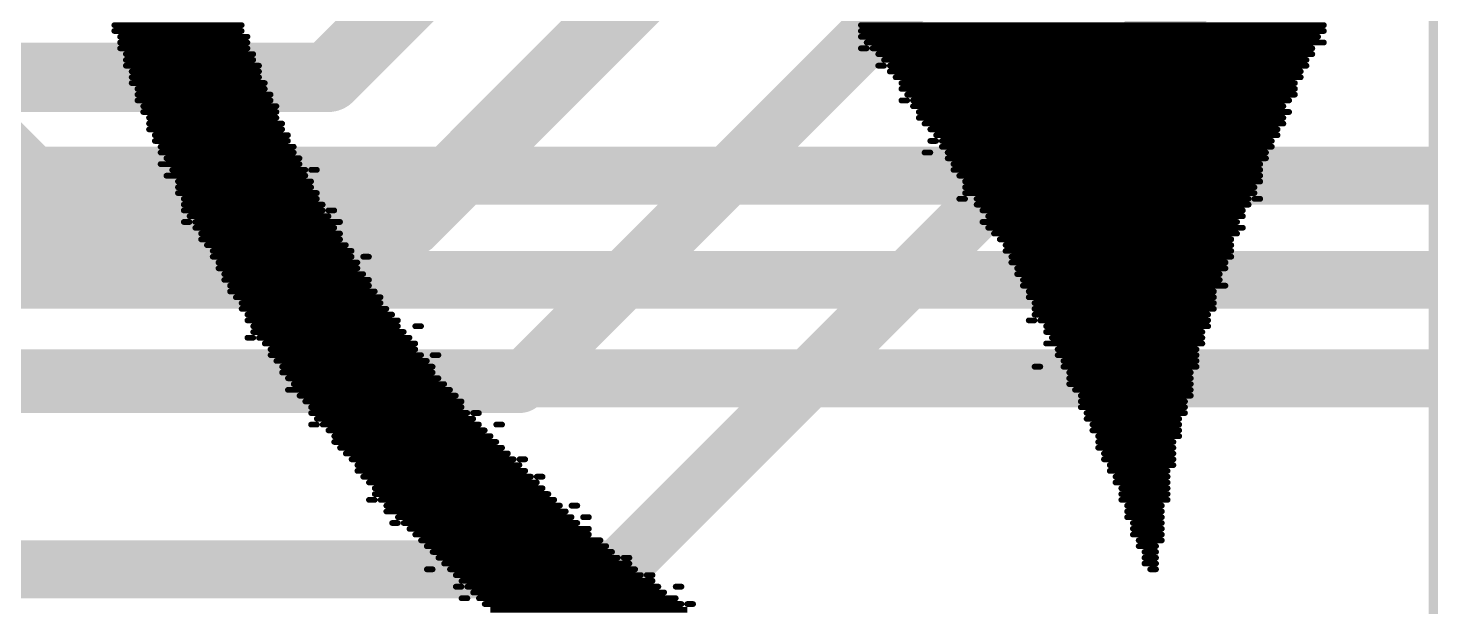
# Model space of a CAD drawing. Header units: millimetres. Extents: x 0.85 to 4.91, y 0.77 to 5.15.
# Drawn here: x 1.7031 to 1.9455, y 2.0065 to 2.1065 of the extents above; entities that cross this region are included whole.
import ezdxf

# ---------------------------------------------------------------- set-up
doc = ezdxf.new("R2010")
doc.units = ezdxf.units.MM
doc.header["$MEASUREMENT"] = 0
for name, color, linetype in [('BottomLayer', 5, 'Continuous'), ('TopLayer', 1, 'Continuous'), ('TopOverlay', 2, 'Continuous')]:
    doc.layers.add(name, color=color, linetype=linetype)

msp = doc.modelspace()

# ---------------------------------------------------------------- linework, layer by layer
at = {"layer": 'BottomLayer'}
for points, const_width in [([(1.95013, 1.83713), (1.95013, 2.16406)], 0.01), ([(1.769, 2.073), (1.8202, 2.1242)], 0.012), ([(1.755, 2.098), (1.7769, 2.1199)], 0.012), ([(1.788, 2.045), (1.86351, 2.12051)], 0.01), ([(1.805, 2.013), (1.90682, 2.11482)], 0.01), ([(1.125, 2.098), (1.755, 2.098)], 0.012), ([(1.336, 2.073), (1.769, 2.073)], 0.012), ([(1.178, 2.045), (1.788, 2.045)], 0.01), ([(1.288, 2.013), (1.805, 2.013)], 0.01)]:
    msp.add_lwpolyline(points, dxfattribs=dict(at, const_width=const_width))
for points, const_width in [([(1.752, 2.098, 1), (1.758, 2.098, 1)], 0.006), ([(1.752, 2.098, 1), (1.758, 2.098, 1)], 0.006), ([(1.766, 2.073, 1), (1.772, 2.073, 1)], 0.006), ([(1.766, 2.073, 1), (1.772, 2.073, 1)], 0.006), ([(1.7855, 2.045, 1), (1.7905, 2.045, 1)], 0.005), ([(1.7855, 2.045, 1), (1.7905, 2.045, 1)], 0.005), ([(1.8025, 2.013, 1), (1.8075, 2.013, 1)], 0.005), ([(1.8025, 2.013, 1), (1.8075, 2.013, 1)], 0.005)]:
    msp.add_lwpolyline(points, format="xyb", close=True, dxfattribs=dict(at, const_width=const_width))
at = {"layer": 'TopLayer', "const_width": 0.01}
for points in [[(1.641, 2.14404), (1.70404, 2.081)], [(1.70404, 2.081), (3.197, 2.081)], [(1.698, 2.063), (3.503, 2.063)], [(1.69096, 2.046), (3.548, 2.046)]]:
    msp.add_lwpolyline(points, dxfattribs=at)
at = {"layer": 'TopLayer', "const_width": 0.005}
msp.add_lwpolyline([(1.70154, 2.081, 1), (1.70654, 2.081, 1)], format="xyb", close=True, dxfattribs=at)
msp.add_lwpolyline([(1.70154, 2.081, 1), (1.70654, 2.081, 1)], format="xyb", close=True, dxfattribs=at)
at = {"layer": 'TopOverlay', "const_width": 0.001}
for points in [[(1.718, 2.107), (1.74, 2.107)], [(1.847, 2.107), (1.927, 2.107)], [(1.718, 2.106), (1.74, 2.106)], [(1.719, 2.105), (1.741, 2.105)], [(1.719, 2.104), (1.741, 2.104)], [(1.847, 2.106), (1.927, 2.106)], [(1.847, 2.105), (1.926, 2.105)], [(1.848, 2.104), (1.927, 2.104)], [(1.719, 2.103), (1.741, 2.103)], [(1.72, 2.102), (1.742, 2.102)], [(1.847, 2.103), (1.848, 2.103)], [(1.849, 2.103), (1.925, 2.103)], [(1.85, 2.102), (1.925, 2.102)], [(1.72, 2.101), (1.742, 2.101)], [(1.72, 2.1), (1.743, 2.1)], [(1.721, 2.099), (1.743, 2.099)], [(1.85, 2.1), (1.851, 2.1)], [(1.851, 2.101), (1.924, 2.101)], [(1.852, 2.1), (1.924, 2.1)], [(1.852, 2.099), (1.923, 2.099)], [(1.721, 2.098), (1.743, 2.098)], [(1.721, 2.097), (1.744, 2.097)], [(1.853, 2.098), (1.923, 2.098)], [(1.854, 2.097), (1.922, 2.097)], [(1.722, 2.096), (1.744, 2.096)], [(1.722, 2.095), (1.745, 2.095)], [(1.722, 2.094), (1.745, 2.094)], [(1.854, 2.096), (1.922, 2.096)], [(1.854, 2.094), (1.855, 2.094)], [(1.855, 2.095), (1.922, 2.095)], [(1.856, 2.094), (1.921, 2.094)], [(1.723, 2.093), (1.746, 2.093)], [(1.723, 2.092), (1.746, 2.092)], [(1.856, 2.093), (1.92, 2.093)], [(1.857, 2.092), (1.921, 2.092)], [(1.724, 2.091), (1.746, 2.091)], [(1.724, 2.09), (1.747, 2.09)], [(1.857, 2.091), (1.92, 2.091)], [(1.858, 2.09), (1.92, 2.09)], [(1.724, 2.089), (1.747, 2.089)], [(1.725, 2.088), (1.748, 2.088)], [(1.725, 2.087), (1.748, 2.087)], [(1.859, 2.089), (1.919, 2.089)], [(1.859, 2.087), (1.86, 2.087)], [(1.86, 2.088), (1.919, 2.088)], [(1.861, 2.087), (1.918, 2.087)], [(1.726, 2.086), (1.749, 2.086)], [(1.726, 2.085), (1.749, 2.085)], [(1.858, 2.085), (1.859, 2.085)], [(1.861, 2.086), (1.918, 2.086)], [(1.862, 2.085), (1.917, 2.085)], [(1.726, 2.083), (1.75, 2.083)], [(1.727, 2.084), (1.75, 2.084)], [(1.728, 2.082), (1.751, 2.082)], [(1.752, 2.082), (1.753, 2.082)], [(1.862, 2.084), (1.917, 2.084)], [(1.863, 2.083), (1.916, 2.083)], [(1.863, 2.082), (1.916, 2.082)], [(1.727, 2.081), (1.751, 2.081)], [(1.729, 2.08), (1.752, 2.08)], [(1.864, 2.081), (1.916, 2.081)], [(1.865, 2.08), (1.916, 2.08)], [(1.729, 2.079), (1.752, 2.079)], [(1.729, 2.078), (1.753, 2.078)], [(1.73, 2.077), (1.753, 2.077)], [(1.864, 2.077), (1.865, 2.077)], [(1.865, 2.079), (1.915, 2.079)], [(1.865, 2.078), (1.915, 2.078)], [(1.867, 2.077), (1.914, 2.077)], [(1.915, 2.077), (1.916, 2.077)], [(1.73, 2.076), (1.754, 2.076)], [(1.73, 2.075), (1.754, 2.075)], [(1.755, 2.075), (1.756, 2.075)], [(1.867, 2.076), (1.914, 2.076)], [(1.868, 2.075), (1.913, 2.075)], [(1.73, 2.073), (1.731, 2.073)], [(1.731, 2.074), (1.755, 2.074)], [(1.732, 2.073), (1.757, 2.073)], [(1.868, 2.073), (1.912, 2.073)], [(1.869, 2.074), (1.913, 2.074)], [(1.732, 2.072), (1.756, 2.072)], [(1.733, 2.071), (1.757, 2.071)], [(1.733, 2.07), (1.757, 2.07)], [(1.869, 2.072), (1.913, 2.072)], [(1.87, 2.071), (1.912, 2.071)], [(1.871, 2.07), (1.911, 2.07)], [(1.734, 2.069), (1.758, 2.069)], [(1.735, 2.068), (1.759, 2.068)], [(1.872, 2.069), (1.911, 2.069)], [(1.872, 2.068), (1.911, 2.068)], [(1.735, 2.067), (1.759, 2.067)], [(1.736, 2.066), (1.76, 2.066)], [(1.736, 2.065), (1.76, 2.065)], [(1.761, 2.067), (1.762, 2.067)], [(1.873, 2.067), (1.911, 2.067)], [(1.873, 2.066), (1.91, 2.066)], [(1.874, 2.065), (1.91, 2.065)], [(1.737, 2.064), (1.761, 2.064)], [(1.737, 2.063), (1.762, 2.063)], [(1.874, 2.064), (1.909, 2.064)], [(1.875, 2.063), (1.909, 2.063)], [(1.738, 2.062), (1.762, 2.062)], [(1.738, 2.061), (1.763, 2.061)], [(1.739, 2.06), (1.764, 2.06)], [(1.875, 2.062), (1.91, 2.062)], [(1.876, 2.061), (1.908, 2.061)], [(1.876, 2.06), (1.908, 2.06)], [(1.74, 2.059), (1.764, 2.059)], [(1.74, 2.058), (1.765, 2.058)], [(1.877, 2.059), (1.908, 2.059)], [(1.877, 2.058), (1.908, 2.058)], [(1.741, 2.057), (1.766, 2.057)], [(1.741, 2.056), (1.767, 2.056)], [(1.876, 2.056), (1.877, 2.056)], [(1.877, 2.057), (1.907, 2.057)], [(1.878, 2.056), (1.907, 2.056)], [(1.741, 2.053), (1.742, 2.053)], [(1.742, 2.055), (1.767, 2.055)], [(1.742, 2.054), (1.768, 2.054)], [(1.743, 2.053), (1.769, 2.053)], [(1.77, 2.055), (1.771, 2.055)], [(1.879, 2.055), (1.907, 2.055)], [(1.879, 2.054), (1.906, 2.054)], [(1.88, 2.053), (1.906, 2.053)], [(1.744, 2.052), (1.77, 2.052)], [(1.745, 2.051), (1.77, 2.051)], [(1.879, 2.052), (1.906, 2.052)], [(1.881, 2.051), (1.905, 2.051)], [(1.745, 2.05), (1.771, 2.05)], [(1.746, 2.049), (1.772, 2.049)], [(1.747, 2.048), (1.773, 2.048)], [(1.773, 2.05), (1.774, 2.05)], [(1.877, 2.048), (1.878, 2.048)], [(1.881, 2.05), (1.905, 2.05)], [(1.882, 2.049), (1.905, 2.049)], [(1.882, 2.048), (1.905, 2.048)], [(1.747, 2.047), (1.773, 2.047)], [(1.748, 2.046), (1.774, 2.046)], [(1.883, 2.047), (1.904, 2.047)], [(1.883, 2.046), (1.904, 2.046)], [(1.748, 2.044), (1.776, 2.044)], [(1.749, 2.045), (1.775, 2.045)], [(1.75, 2.043), (1.777, 2.043)], [(1.883, 2.045), (1.904, 2.045)], [(1.884, 2.044), (1.904, 2.044)], [(1.885, 2.043), (1.904, 2.043)], [(1.751, 2.042), (1.778, 2.042)], [(1.752, 2.041), (1.778, 2.041)], [(1.885, 2.042), (1.903, 2.042)], [(1.885, 2.041), (1.903, 2.041)], [(1.752, 2.04), (1.779, 2.04)], [(1.753, 2.039), (1.78, 2.039)], [(1.78, 2.04), (1.781, 2.04)], [(1.886, 2.04), (1.903, 2.04)], [(1.886, 2.039), (1.902, 2.039)], [(1.752, 2.038), (1.753, 2.038)], [(1.754, 2.038), (1.781, 2.038)], [(1.755, 2.037), (1.782, 2.037)], [(1.756, 2.036), (1.783, 2.036)], [(1.784, 2.038), (1.785, 2.038)], [(1.887, 2.038), (1.902, 2.038)], [(1.887, 2.037), (1.902, 2.037)], [(1.888, 2.036), (1.902, 2.036)], [(1.756, 2.035), (1.784, 2.035)], [(1.757, 2.034), (1.785, 2.034)], [(1.888, 2.035), (1.901, 2.035)], [(1.888, 2.034), (1.901, 2.034)], [(1.758, 2.033), (1.786, 2.033)], [(1.759, 2.032), (1.787, 2.032)], [(1.76, 2.031), (1.788, 2.031)], [(1.788, 2.032), (1.789, 2.032)], [(1.889, 2.033), (1.901, 2.033)], [(1.889, 2.032), (1.901, 2.032)], [(1.89, 2.031), (1.901, 2.031)], [(1.76, 2.03), (1.789, 2.03)], [(1.761, 2.029), (1.79, 2.029)], [(1.791, 2.029), (1.792, 2.029)], [(1.89, 2.03), (1.9, 2.03)], [(1.891, 2.029), (1.9, 2.029)], [(1.762, 2.028), (1.791, 2.028)], [(1.763, 2.027), (1.792, 2.027)], [(1.891, 2.028), (1.9, 2.028)], [(1.892, 2.027), (1.9, 2.027)], [(1.762, 2.025), (1.763, 2.025)], [(1.763, 2.026), (1.793, 2.026)], [(1.764, 2.025), (1.794, 2.025)], [(1.765, 2.024), (1.795, 2.024)], [(1.797, 2.024), (1.798, 2.024)], [(1.892, 2.026), (1.9, 2.026)], [(1.892, 2.025), (1.9, 2.025)], [(1.893, 2.024), (1.899, 2.024)], [(1.765, 2.023), (1.796, 2.023)], [(1.767, 2.022), (1.797, 2.022)], [(1.799, 2.022), (1.8, 2.022)], [(1.893, 2.023), (1.899, 2.023)], [(1.893, 2.022), (1.899, 2.022)], [(1.766, 2.021), (1.767, 2.021)], [(1.768, 2.021), (1.798, 2.021)], [(1.769, 2.02), (1.8, 2.02)], [(1.77, 2.019), (1.8, 2.019)], [(1.894, 2.021), (1.899, 2.021)], [(1.894, 2.02), (1.899, 2.02)], [(1.894, 2.019), (1.899, 2.019)], [(1.771, 2.018), (1.802, 2.018)], [(1.772, 2.017), (1.803, 2.017)], [(1.895, 2.018), (1.899, 2.018)], [(1.895, 2.017), (1.898, 2.017)], [(1.773, 2.016), (1.804, 2.016)], [(1.774, 2.015), (1.805, 2.015)], [(1.775, 2.014), (1.807, 2.014)], [(1.806, 2.015), (1.807, 2.015)], [(1.896, 2.016), (1.898, 2.016)], [(1.896, 2.015), (1.898, 2.015)], [(1.896, 2.014), (1.898, 2.014)], [(1.772, 2.013), (1.773, 2.013)], [(1.776, 2.013), (1.808, 2.013)], [(1.777, 2.012), (1.809, 2.012)], [(1.81, 2.012), (1.811, 2.012)], [(1.897, 2.013), (1.898, 2.013)], [(1.777, 2.01), (1.778, 2.01)], [(1.778, 2.011), (1.811, 2.011)], [(1.779, 2.01), (1.812, 2.01)], [(1.815, 2.01), (1.816, 2.01)], [(1.778, 2.008), (1.779, 2.008)], [(1.78, 2.009), (1.813, 2.009)], [(1.781, 2.008), (1.815, 2.008)], [(1.782, 2.007), (1.816, 2.007)], [(1.817, 2.007), (1.818, 2.007)], [(1.783, 2.006), (1.817, 2.006)]]:
    msp.add_lwpolyline(points, dxfattribs=at)
at = {"layer": 'TopOverlay', "const_width": 0.0005}
for points in [[(1.71775, 2.107, 1), (1.71825, 2.107, 1)], [(1.73975, 2.107, 1), (1.74025, 2.107, 1)], [(1.84675, 2.107, 1), (1.84725, 2.107, 1)], [(1.92675, 2.107, 1), (1.92725, 2.107, 1)], [(1.71775, 2.106, 1), (1.71825, 2.106, 1)], [(1.71875, 2.105, 1), (1.71925, 2.105, 1)], [(1.71875, 2.104, 1), (1.71925, 2.104, 1)], [(1.73975, 2.106, 1), (1.74025, 2.106, 1)], [(1.74075, 2.105, 1), (1.74125, 2.105, 1)], [(1.74075, 2.104, 1), (1.74125, 2.104, 1)], [(1.84675, 2.106, 1), (1.84725, 2.106, 1)], [(1.84675, 2.105, 1), (1.84725, 2.105, 1)], [(1.84775, 2.104, 1), (1.84825, 2.104, 1)], [(1.92575, 2.105, 1), (1.92625, 2.105, 1)], [(1.92675, 2.106, 1), (1.92725, 2.106, 1)], [(1.92675, 2.104, 1), (1.92725, 2.104, 1)], [(1.71875, 2.103, 1), (1.71925, 2.103, 1)], [(1.71975, 2.102, 1), (1.72025, 2.102, 1)], [(1.74075, 2.103, 1), (1.74125, 2.103, 1)], [(1.74175, 2.102, 1), (1.74225, 2.102, 1)], [(1.84675, 2.103, 1), (1.84725, 2.103, 1)], [(1.84775, 2.103, 1), (1.84825, 2.103, 1)], [(1.84875, 2.103, 1), (1.84925, 2.103, 1)], [(1.84975, 2.102, 1), (1.85025, 2.102, 1)], [(1.92475, 2.103, 1), (1.92525, 2.103, 1)], [(1.92475, 2.102, 1), (1.92525, 2.102, 1)], [(1.71975, 2.101, 1), (1.72025, 2.101, 1)], [(1.71975, 2.1, 1), (1.72025, 2.1, 1)], [(1.72075, 2.099, 1), (1.72125, 2.099, 1)], [(1.74175, 2.101, 1), (1.74225, 2.101, 1)], [(1.74275, 2.1, 1), (1.74325, 2.1, 1)], [(1.74275, 2.099, 1), (1.74325, 2.099, 1)], [(1.84975, 2.1, 1), (1.85025, 2.1, 1)], [(1.85075, 2.101, 1), (1.85125, 2.101, 1)], [(1.85075, 2.1, 1), (1.85125, 2.1, 1)], [(1.85175, 2.1, 1), (1.85225, 2.1, 1)], [(1.85175, 2.099, 1), (1.85225, 2.099, 1)], [(1.92275, 2.099, 1), (1.92325, 2.099, 1)], [(1.92375, 2.101, 1), (1.92425, 2.101, 1)], [(1.92375, 2.1, 1), (1.92425, 2.1, 1)], [(1.72075, 2.098, 1), (1.72125, 2.098, 1)], [(1.72075, 2.097, 1), (1.72125, 2.097, 1)], [(1.74275, 2.098, 1), (1.74325, 2.098, 1)], [(1.74375, 2.097, 1), (1.74425, 2.097, 1)], [(1.85275, 2.098, 1), (1.85325, 2.098, 1)], [(1.85375, 2.097, 1), (1.85425, 2.097, 1)], [(1.92175, 2.097, 1), (1.92225, 2.097, 1)], [(1.92275, 2.098, 1), (1.92325, 2.098, 1)], [(1.72175, 2.096, 1), (1.72225, 2.096, 1)], [(1.72175, 2.095, 1), (1.72225, 2.095, 1)], [(1.72175, 2.094, 1), (1.72225, 2.094, 1)], [(1.74375, 2.096, 1), (1.74425, 2.096, 1)], [(1.74475, 2.095, 1), (1.74525, 2.095, 1)], [(1.74475, 2.094, 1), (1.74525, 2.094, 1)], [(1.85375, 2.096, 1), (1.85425, 2.096, 1)], [(1.85375, 2.094, 1), (1.85425, 2.094, 1)], [(1.85475, 2.095, 1), (1.85525, 2.095, 1)], [(1.85475, 2.094, 1), (1.85525, 2.094, 1)], [(1.85575, 2.094, 1), (1.85625, 2.094, 1)], [(1.92075, 2.094, 1), (1.92125, 2.094, 1)], [(1.92175, 2.096, 1), (1.92225, 2.096, 1)], [(1.92175, 2.095, 1), (1.92225, 2.095, 1)], [(1.72275, 2.093, 1), (1.72325, 2.093, 1)], [(1.72275, 2.092, 1), (1.72325, 2.092, 1)], [(1.74575, 2.093, 1), (1.74625, 2.093, 1)], [(1.74575, 2.092, 1), (1.74625, 2.092, 1)], [(1.85575, 2.093, 1), (1.85625, 2.093, 1)], [(1.85675, 2.092, 1), (1.85725, 2.092, 1)], [(1.91975, 2.093, 1), (1.92025, 2.093, 1)], [(1.92075, 2.092, 1), (1.92125, 2.092, 1)], [(1.72375, 2.091, 1), (1.72425, 2.091, 1)], [(1.72375, 2.09, 1), (1.72425, 2.09, 1)], [(1.74575, 2.091, 1), (1.74625, 2.091, 1)], [(1.74675, 2.09, 1), (1.74725, 2.09, 1)], [(1.85675, 2.091, 1), (1.85725, 2.091, 1)], [(1.85775, 2.09, 1), (1.85825, 2.09, 1)], [(1.91975, 2.091, 1), (1.92025, 2.091, 1)], [(1.91975, 2.09, 1), (1.92025, 2.09, 1)], [(1.72375, 2.089, 1), (1.72425, 2.089, 1)], [(1.72475, 2.088, 1), (1.72525, 2.088, 1)], [(1.72475, 2.087, 1), (1.72525, 2.087, 1)], [(1.74675, 2.089, 1), (1.74725, 2.089, 1)], [(1.74775, 2.088, 1), (1.74825, 2.088, 1)], [(1.74775, 2.087, 1), (1.74825, 2.087, 1)], [(1.85875, 2.089, 1), (1.85925, 2.089, 1)], [(1.85875, 2.087, 1), (1.85925, 2.087, 1)], [(1.85975, 2.088, 1), (1.86025, 2.088, 1)], [(1.85975, 2.087, 1), (1.86025, 2.087, 1)], [(1.86075, 2.087, 1), (1.86125, 2.087, 1)], [(1.91775, 2.087, 1), (1.91825, 2.087, 1)], [(1.91875, 2.089, 1), (1.91925, 2.089, 1)], [(1.91875, 2.088, 1), (1.91925, 2.088, 1)], [(1.72575, 2.086, 1), (1.72625, 2.086, 1)], [(1.72575, 2.085, 1), (1.72625, 2.085, 1)], [(1.74875, 2.086, 1), (1.74925, 2.086, 1)], [(1.74875, 2.085, 1), (1.74925, 2.085, 1)], [(1.85775, 2.085, 1), (1.85825, 2.085, 1)], [(1.85875, 2.085, 1), (1.85925, 2.085, 1)], [(1.86075, 2.086, 1), (1.86125, 2.086, 1)], [(1.86175, 2.085, 1), (1.86225, 2.085, 1)], [(1.91675, 2.085, 1), (1.91725, 2.085, 1)], [(1.91775, 2.086, 1), (1.91825, 2.086, 1)], [(1.72575, 2.083, 1), (1.72625, 2.083, 1)], [(1.72675, 2.084, 1), (1.72725, 2.084, 1)], [(1.72775, 2.082, 1), (1.72825, 2.082, 1)], [(1.74975, 2.084, 1), (1.75025, 2.084, 1)], [(1.74975, 2.083, 1), (1.75025, 2.083, 1)], [(1.75075, 2.082, 1), (1.75125, 2.082, 1)], [(1.75175, 2.082, 1), (1.75225, 2.082, 1)], [(1.75275, 2.082, 1), (1.75325, 2.082, 1)], [(1.86175, 2.084, 1), (1.86225, 2.084, 1)], [(1.86275, 2.083, 1), (1.86325, 2.083, 1)], [(1.86275, 2.082, 1), (1.86325, 2.082, 1)], [(1.91575, 2.083, 1), (1.91625, 2.083, 1)], [(1.91575, 2.082, 1), (1.91625, 2.082, 1)], [(1.91675, 2.084, 1), (1.91725, 2.084, 1)], [(1.72675, 2.081, 1), (1.72725, 2.081, 1)], [(1.72875, 2.08, 1), (1.72925, 2.08, 1)], [(1.75075, 2.081, 1), (1.75125, 2.081, 1)], [(1.75175, 2.08, 1), (1.75225, 2.08, 1)], [(1.86375, 2.081, 1), (1.86425, 2.081, 1)], [(1.86475, 2.08, 1), (1.86525, 2.08, 1)], [(1.91575, 2.081, 1), (1.91625, 2.081, 1)], [(1.91575, 2.08, 1), (1.91625, 2.08, 1)], [(1.72875, 2.079, 1), (1.72925, 2.079, 1)], [(1.72875, 2.078, 1), (1.72925, 2.078, 1)], [(1.72975, 2.077, 1), (1.73025, 2.077, 1)], [(1.75175, 2.079, 1), (1.75225, 2.079, 1)], [(1.75275, 2.078, 1), (1.75325, 2.078, 1)], [(1.75275, 2.077, 1), (1.75325, 2.077, 1)], [(1.86375, 2.077, 1), (1.86425, 2.077, 1)], [(1.86475, 2.079, 1), (1.86525, 2.079, 1)], [(1.86475, 2.078, 1), (1.86525, 2.078, 1)], [(1.86475, 2.077, 1), (1.86525, 2.077, 1)], [(1.86675, 2.077, 1), (1.86725, 2.077, 1)], [(1.91375, 2.077, 1), (1.91425, 2.077, 1)], [(1.91475, 2.079, 1), (1.91525, 2.079, 1)], [(1.91475, 2.078, 1), (1.91525, 2.078, 1)], [(1.91475, 2.077, 1), (1.91525, 2.077, 1)], [(1.91575, 2.077, 1), (1.91625, 2.077, 1)], [(1.72975, 2.076, 1), (1.73025, 2.076, 1)], [(1.72975, 2.075, 1), (1.73025, 2.075, 1)], [(1.75375, 2.076, 1), (1.75425, 2.076, 1)], [(1.75375, 2.075, 1), (1.75425, 2.075, 1)], [(1.75475, 2.075, 1), (1.75525, 2.075, 1)], [(1.75575, 2.075, 1), (1.75625, 2.075, 1)], [(1.86675, 2.076, 1), (1.86725, 2.076, 1)], [(1.86775, 2.075, 1), (1.86825, 2.075, 1)], [(1.91275, 2.075, 1), (1.91325, 2.075, 1)], [(1.91375, 2.076, 1), (1.91425, 2.076, 1)], [(1.72975, 2.073, 1), (1.73025, 2.073, 1)], [(1.73075, 2.074, 1), (1.73125, 2.074, 1)], [(1.73075, 2.073, 1), (1.73125, 2.073, 1)], [(1.73175, 2.073, 1), (1.73225, 2.073, 1)], [(1.75475, 2.074, 1), (1.75525, 2.074, 1)], [(1.75675, 2.073, 1), (1.75725, 2.073, 1)], [(1.86775, 2.073, 1), (1.86825, 2.073, 1)], [(1.86875, 2.074, 1), (1.86925, 2.074, 1)], [(1.91175, 2.073, 1), (1.91225, 2.073, 1)], [(1.91275, 2.074, 1), (1.91325, 2.074, 1)], [(1.73175, 2.072, 1), (1.73225, 2.072, 1)], [(1.73275, 2.071, 1), (1.73325, 2.071, 1)], [(1.73275, 2.07, 1), (1.73325, 2.07, 1)], [(1.75575, 2.072, 1), (1.75625, 2.072, 1)], [(1.75675, 2.071, 1), (1.75725, 2.071, 1)], [(1.75675, 2.07, 1), (1.75725, 2.07, 1)], [(1.86875, 2.072, 1), (1.86925, 2.072, 1)], [(1.86975, 2.071, 1), (1.87025, 2.071, 1)], [(1.87075, 2.07, 1), (1.87125, 2.07, 1)], [(1.91075, 2.07, 1), (1.91125, 2.07, 1)], [(1.91175, 2.071, 1), (1.91225, 2.071, 1)], [(1.91275, 2.072, 1), (1.91325, 2.072, 1)], [(1.73375, 2.069, 1), (1.73425, 2.069, 1)], [(1.73475, 2.068, 1), (1.73525, 2.068, 1)], [(1.75775, 2.069, 1), (1.75825, 2.069, 1)], [(1.75875, 2.068, 1), (1.75925, 2.068, 1)], [(1.87175, 2.069, 1), (1.87225, 2.069, 1)], [(1.87175, 2.068, 1), (1.87225, 2.068, 1)], [(1.91075, 2.069, 1), (1.91125, 2.069, 1)], [(1.91075, 2.068, 1), (1.91125, 2.068, 1)], [(1.73475, 2.067, 1), (1.73525, 2.067, 1)], [(1.73575, 2.066, 1), (1.73625, 2.066, 1)], [(1.73575, 2.065, 1), (1.73625, 2.065, 1)], [(1.75875, 2.067, 1), (1.75925, 2.067, 1)], [(1.75975, 2.066, 1), (1.76025, 2.066, 1)], [(1.75975, 2.065, 1), (1.76025, 2.065, 1)], [(1.76075, 2.067, 1), (1.76125, 2.067, 1)], [(1.76175, 2.067, 1), (1.76225, 2.067, 1)], [(1.87275, 2.067, 1), (1.87325, 2.067, 1)], [(1.87275, 2.066, 1), (1.87325, 2.066, 1)], [(1.87375, 2.065, 1), (1.87425, 2.065, 1)], [(1.90975, 2.066, 1), (1.91025, 2.066, 1)], [(1.90975, 2.065, 1), (1.91025, 2.065, 1)], [(1.91075, 2.067, 1), (1.91125, 2.067, 1)], [(1.73675, 2.064, 1), (1.73725, 2.064, 1)], [(1.73675, 2.063, 1), (1.73725, 2.063, 1)], [(1.76075, 2.064, 1), (1.76125, 2.064, 1)], [(1.76175, 2.063, 1), (1.76225, 2.063, 1)], [(1.87375, 2.064, 1), (1.87425, 2.064, 1)], [(1.87475, 2.063, 1), (1.87525, 2.063, 1)], [(1.90875, 2.064, 1), (1.90925, 2.064, 1)], [(1.90875, 2.063, 1), (1.90925, 2.063, 1)], [(1.73775, 2.062, 1), (1.73825, 2.062, 1)], [(1.73775, 2.061, 1), (1.73825, 2.061, 1)], [(1.73875, 2.06, 1), (1.73925, 2.06, 1)], [(1.76175, 2.062, 1), (1.76225, 2.062, 1)], [(1.76275, 2.061, 1), (1.76325, 2.061, 1)], [(1.76375, 2.06, 1), (1.76425, 2.06, 1)], [(1.87475, 2.062, 1), (1.87525, 2.062, 1)], [(1.87575, 2.061, 1), (1.87625, 2.061, 1)], [(1.87575, 2.06, 1), (1.87625, 2.06, 1)], [(1.90775, 2.061, 1), (1.90825, 2.061, 1)], [(1.90775, 2.06, 1), (1.90825, 2.06, 1)], [(1.90975, 2.062, 1), (1.91025, 2.062, 1)], [(1.73975, 2.059, 1), (1.74025, 2.059, 1)], [(1.73975, 2.058, 1), (1.74025, 2.058, 1)], [(1.76375, 2.059, 1), (1.76425, 2.059, 1)], [(1.76475, 2.058, 1), (1.76525, 2.058, 1)], [(1.87675, 2.059, 1), (1.87725, 2.059, 1)], [(1.87675, 2.058, 1), (1.87725, 2.058, 1)], [(1.90775, 2.059, 1), (1.90825, 2.059, 1)], [(1.90775, 2.058, 1), (1.90825, 2.058, 1)], [(1.74075, 2.057, 1), (1.74125, 2.057, 1)], [(1.74075, 2.056, 1), (1.74125, 2.056, 1)], [(1.76575, 2.057, 1), (1.76625, 2.057, 1)], [(1.76675, 2.056, 1), (1.76725, 2.056, 1)], [(1.87575, 2.056, 1), (1.87625, 2.056, 1)], [(1.87675, 2.057, 1), (1.87725, 2.057, 1)], [(1.87675, 2.056, 1), (1.87725, 2.056, 1)], [(1.87775, 2.056, 1), (1.87825, 2.056, 1)], [(1.90675, 2.057, 1), (1.90725, 2.057, 1)], [(1.90675, 2.056, 1), (1.90725, 2.056, 1)], [(1.74075, 2.053, 1), (1.74125, 2.053, 1)], [(1.74175, 2.055, 1), (1.74225, 2.055, 1)], [(1.74175, 2.054, 1), (1.74225, 2.054, 1)], [(1.74175, 2.053, 1), (1.74225, 2.053, 1)], [(1.74275, 2.053, 1), (1.74325, 2.053, 1)], [(1.76675, 2.055, 1), (1.76725, 2.055, 1)], [(1.76775, 2.054, 1), (1.76825, 2.054, 1)], [(1.76875, 2.053, 1), (1.76925, 2.053, 1)], [(1.76975, 2.055, 1), (1.77025, 2.055, 1)], [(1.77075, 2.055, 1), (1.77125, 2.055, 1)], [(1.87875, 2.055, 1), (1.87925, 2.055, 1)], [(1.87875, 2.054, 1), (1.87925, 2.054, 1)], [(1.87975, 2.053, 1), (1.88025, 2.053, 1)], [(1.90575, 2.054, 1), (1.90625, 2.054, 1)], [(1.90575, 2.053, 1), (1.90625, 2.053, 1)], [(1.90675, 2.055, 1), (1.90725, 2.055, 1)], [(1.74375, 2.052, 1), (1.74425, 2.052, 1)], [(1.74475, 2.051, 1), (1.74525, 2.051, 1)], [(1.76975, 2.052, 1), (1.77025, 2.052, 1)], [(1.76975, 2.051, 1), (1.77025, 2.051, 1)], [(1.87875, 2.052, 1), (1.87925, 2.052, 1)], [(1.88075, 2.051, 1), (1.88125, 2.051, 1)], [(1.90475, 2.051, 1), (1.90525, 2.051, 1)], [(1.90575, 2.052, 1), (1.90625, 2.052, 1)], [(1.74475, 2.05, 1), (1.74525, 2.05, 1)], [(1.74575, 2.049, 1), (1.74625, 2.049, 1)], [(1.74675, 2.048, 1), (1.74725, 2.048, 1)], [(1.77075, 2.05, 1), (1.77125, 2.05, 1)], [(1.77175, 2.049, 1), (1.77225, 2.049, 1)], [(1.77275, 2.05, 1), (1.77325, 2.05, 1)], [(1.77275, 2.048, 1), (1.77325, 2.048, 1)], [(1.77375, 2.05, 1), (1.77425, 2.05, 1)], [(1.87675, 2.048, 1), (1.87725, 2.048, 1)], [(1.87775, 2.048, 1), (1.87825, 2.048, 1)], [(1.88075, 2.05, 1), (1.88125, 2.05, 1)], [(1.88175, 2.049, 1), (1.88225, 2.049, 1)], [(1.88175, 2.048, 1), (1.88225, 2.048, 1)], [(1.90475, 2.05, 1), (1.90525, 2.05, 1)], [(1.90475, 2.049, 1), (1.90525, 2.049, 1)], [(1.90475, 2.048, 1), (1.90525, 2.048, 1)], [(1.74675, 2.047, 1), (1.74725, 2.047, 1)], [(1.74775, 2.046, 1), (1.74825, 2.046, 1)], [(1.77275, 2.047, 1), (1.77325, 2.047, 1)], [(1.77375, 2.046, 1), (1.77425, 2.046, 1)], [(1.88275, 2.047, 1), (1.88325, 2.047, 1)], [(1.88275, 2.046, 1), (1.88325, 2.046, 1)], [(1.90375, 2.047, 1), (1.90425, 2.047, 1)], [(1.90375, 2.046, 1), (1.90425, 2.046, 1)], [(1.74775, 2.044, 1), (1.74825, 2.044, 1)], [(1.74875, 2.045, 1), (1.74925, 2.045, 1)], [(1.74975, 2.043, 1), (1.75025, 2.043, 1)], [(1.77475, 2.045, 1), (1.77525, 2.045, 1)], [(1.77575, 2.044, 1), (1.77625, 2.044, 1)], [(1.77675, 2.043, 1), (1.77725, 2.043, 1)], [(1.88275, 2.045, 1), (1.88325, 2.045, 1)], [(1.88375, 2.044, 1), (1.88425, 2.044, 1)], [(1.88475, 2.043, 1), (1.88525, 2.043, 1)], [(1.90375, 2.045, 1), (1.90425, 2.045, 1)], [(1.90375, 2.044, 1), (1.90425, 2.044, 1)], [(1.90375, 2.043, 1), (1.90425, 2.043, 1)], [(1.75075, 2.042, 1), (1.75125, 2.042, 1)], [(1.75175, 2.041, 1), (1.75225, 2.041, 1)], [(1.77775, 2.042, 1), (1.77825, 2.042, 1)], [(1.77775, 2.041, 1), (1.77825, 2.041, 1)], [(1.88475, 2.042, 1), (1.88525, 2.042, 1)], [(1.88475, 2.041, 1), (1.88525, 2.041, 1)], [(1.90275, 2.042, 1), (1.90325, 2.042, 1)], [(1.90275, 2.041, 1), (1.90325, 2.041, 1)], [(1.75175, 2.04, 1), (1.75225, 2.04, 1)], [(1.75275, 2.039, 1), (1.75325, 2.039, 1)], [(1.77875, 2.04, 1), (1.77925, 2.04, 1)], [(1.77975, 2.04, 1), (1.78025, 2.04, 1)], [(1.77975, 2.039, 1), (1.78025, 2.039, 1)], [(1.78075, 2.04, 1), (1.78125, 2.04, 1)], [(1.88575, 2.04, 1), (1.88625, 2.04, 1)], [(1.88575, 2.039, 1), (1.88625, 2.039, 1)], [(1.90175, 2.039, 1), (1.90225, 2.039, 1)], [(1.90275, 2.04, 1), (1.90325, 2.04, 1)], [(1.75175, 2.038, 1), (1.75225, 2.038, 1)], [(1.75275, 2.038, 1), (1.75325, 2.038, 1)], [(1.75375, 2.038, 1), (1.75425, 2.038, 1)], [(1.75475, 2.037, 1), (1.75525, 2.037, 1)], [(1.75575, 2.036, 1), (1.75625, 2.036, 1)], [(1.78075, 2.038, 1), (1.78125, 2.038, 1)], [(1.78175, 2.037, 1), (1.78225, 2.037, 1)], [(1.78275, 2.036, 1), (1.78325, 2.036, 1)], [(1.78375, 2.038, 1), (1.78425, 2.038, 1)], [(1.78475, 2.038, 1), (1.78525, 2.038, 1)], [(1.88675, 2.038, 1), (1.88725, 2.038, 1)], [(1.88675, 2.037, 1), (1.88725, 2.037, 1)], [(1.88775, 2.036, 1), (1.88825, 2.036, 1)], [(1.90175, 2.038, 1), (1.90225, 2.038, 1)], [(1.90175, 2.037, 1), (1.90225, 2.037, 1)], [(1.90175, 2.036, 1), (1.90225, 2.036, 1)], [(1.75575, 2.035, 1), (1.75625, 2.035, 1)], [(1.75675, 2.034, 1), (1.75725, 2.034, 1)], [(1.78375, 2.035, 1), (1.78425, 2.035, 1)], [(1.78475, 2.034, 1), (1.78525, 2.034, 1)], [(1.88775, 2.035, 1), (1.88825, 2.035, 1)], [(1.88775, 2.034, 1), (1.88825, 2.034, 1)], [(1.90075, 2.035, 1), (1.90125, 2.035, 1)], [(1.90075, 2.034, 1), (1.90125, 2.034, 1)], [(1.75775, 2.033, 1), (1.75825, 2.033, 1)], [(1.75875, 2.032, 1), (1.75925, 2.032, 1)], [(1.75975, 2.031, 1), (1.76025, 2.031, 1)], [(1.78575, 2.033, 1), (1.78625, 2.033, 1)], [(1.78675, 2.032, 1), (1.78725, 2.032, 1)], [(1.78775, 2.032, 1), (1.78825, 2.032, 1)], [(1.78775, 2.031, 1), (1.78825, 2.031, 1)], [(1.78875, 2.032, 1), (1.78925, 2.032, 1)], [(1.88875, 2.033, 1), (1.88925, 2.033, 1)], [(1.88875, 2.032, 1), (1.88925, 2.032, 1)], [(1.88975, 2.031, 1), (1.89025, 2.031, 1)], [(1.90075, 2.033, 1), (1.90125, 2.033, 1)], [(1.90075, 2.032, 1), (1.90125, 2.032, 1)], [(1.90075, 2.031, 1), (1.90125, 2.031, 1)], [(1.75975, 2.03, 1), (1.76025, 2.03, 1)], [(1.76075, 2.029, 1), (1.76125, 2.029, 1)], [(1.78875, 2.03, 1), (1.78925, 2.03, 1)], [(1.78975, 2.029, 1), (1.79025, 2.029, 1)], [(1.79075, 2.029, 1), (1.79125, 2.029, 1)], [(1.79175, 2.029, 1), (1.79225, 2.029, 1)], [(1.88975, 2.03, 1), (1.89025, 2.03, 1)], [(1.89075, 2.029, 1), (1.89125, 2.029, 1)], [(1.89975, 2.03, 1), (1.90025, 2.03, 1)], [(1.89975, 2.029, 1), (1.90025, 2.029, 1)], [(1.76175, 2.028, 1), (1.76225, 2.028, 1)], [(1.76275, 2.027, 1), (1.76325, 2.027, 1)], [(1.79075, 2.028, 1), (1.79125, 2.028, 1)], [(1.79175, 2.027, 1), (1.79225, 2.027, 1)], [(1.89075, 2.028, 1), (1.89125, 2.028, 1)], [(1.89175, 2.027, 1), (1.89225, 2.027, 1)], [(1.89975, 2.028, 1), (1.90025, 2.028, 1)], [(1.89975, 2.027, 1), (1.90025, 2.027, 1)], [(1.76175, 2.025, 1), (1.76225, 2.025, 1)], [(1.76275, 2.026, 1), (1.76325, 2.026, 1)], [(1.76275, 2.025, 1), (1.76325, 2.025, 1)], [(1.76375, 2.025, 1), (1.76425, 2.025, 1)], [(1.76475, 2.024, 1), (1.76525, 2.024, 1)], [(1.79275, 2.026, 1), (1.79325, 2.026, 1)], [(1.79375, 2.025, 1), (1.79425, 2.025, 1)], [(1.79475, 2.024, 1), (1.79525, 2.024, 1)], [(1.79675, 2.024, 1), (1.79725, 2.024, 1)], [(1.79775, 2.024, 1), (1.79825, 2.024, 1)], [(1.89175, 2.026, 1), (1.89225, 2.026, 1)], [(1.89175, 2.025, 1), (1.89225, 2.025, 1)], [(1.89275, 2.024, 1), (1.89325, 2.024, 1)], [(1.89875, 2.024, 1), (1.89925, 2.024, 1)], [(1.89975, 2.026, 1), (1.90025, 2.026, 1)], [(1.89975, 2.025, 1), (1.90025, 2.025, 1)], [(1.76475, 2.023, 1), (1.76525, 2.023, 1)], [(1.76675, 2.022, 1), (1.76725, 2.022, 1)], [(1.79575, 2.023, 1), (1.79625, 2.023, 1)], [(1.79675, 2.022, 1), (1.79725, 2.022, 1)], [(1.79875, 2.022, 1), (1.79925, 2.022, 1)], [(1.79975, 2.022, 1), (1.80025, 2.022, 1)], [(1.89275, 2.023, 1), (1.89325, 2.023, 1)], [(1.89275, 2.022, 1), (1.89325, 2.022, 1)], [(1.89875, 2.023, 1), (1.89925, 2.023, 1)], [(1.89875, 2.022, 1), (1.89925, 2.022, 1)], [(1.76575, 2.021, 1), (1.76625, 2.021, 1)], [(1.76675, 2.021, 1), (1.76725, 2.021, 1)], [(1.76775, 2.021, 1), (1.76825, 2.021, 1)], [(1.76875, 2.02, 1), (1.76925, 2.02, 1)], [(1.76975, 2.019, 1), (1.77025, 2.019, 1)], [(1.79775, 2.021, 1), (1.79825, 2.021, 1)], [(1.79975, 2.02, 1), (1.80025, 2.02, 1)], [(1.79975, 2.019, 1), (1.80025, 2.019, 1)], [(1.89375, 2.021, 1), (1.89425, 2.021, 1)], [(1.89375, 2.02, 1), (1.89425, 2.02, 1)], [(1.89375, 2.019, 1), (1.89425, 2.019, 1)], [(1.89875, 2.021, 1), (1.89925, 2.021, 1)], [(1.89875, 2.02, 1), (1.89925, 2.02, 1)], [(1.89875, 2.019, 1), (1.89925, 2.019, 1)], [(1.77075, 2.018, 1), (1.77125, 2.018, 1)], [(1.77175, 2.017, 1), (1.77225, 2.017, 1)], [(1.80175, 2.018, 1), (1.80225, 2.018, 1)], [(1.80275, 2.017, 1), (1.80325, 2.017, 1)], [(1.89475, 2.018, 1), (1.89525, 2.018, 1)], [(1.89475, 2.017, 1), (1.89525, 2.017, 1)], [(1.89775, 2.017, 1), (1.89825, 2.017, 1)], [(1.89875, 2.018, 1), (1.89925, 2.018, 1)], [(1.77275, 2.016, 1), (1.77325, 2.016, 1)], [(1.77375, 2.015, 1), (1.77425, 2.015, 1)], [(1.77475, 2.014, 1), (1.77525, 2.014, 1)], [(1.80375, 2.016, 1), (1.80425, 2.016, 1)], [(1.80475, 2.015, 1), (1.80525, 2.015, 1)], [(1.80575, 2.015, 1), (1.80625, 2.015, 1)], [(1.80675, 2.015, 1), (1.80725, 2.015, 1)], [(1.80675, 2.014, 1), (1.80725, 2.014, 1)], [(1.89575, 2.016, 1), (1.89625, 2.016, 1)], [(1.89575, 2.015, 1), (1.89625, 2.015, 1)], [(1.89575, 2.014, 1), (1.89625, 2.014, 1)], [(1.89775, 2.016, 1), (1.89825, 2.016, 1)], [(1.89775, 2.015, 1), (1.89825, 2.015, 1)], [(1.89775, 2.014, 1), (1.89825, 2.014, 1)], [(1.77175, 2.013, 1), (1.77225, 2.013, 1)], [(1.77275, 2.013, 1), (1.77325, 2.013, 1)], [(1.77575, 2.013, 1), (1.77625, 2.013, 1)], [(1.77675, 2.012, 1), (1.77725, 2.012, 1)], [(1.80775, 2.013, 1), (1.80825, 2.013, 1)], [(1.80875, 2.012, 1), (1.80925, 2.012, 1)], [(1.80975, 2.012, 1), (1.81025, 2.012, 1)], [(1.81075, 2.012, 1), (1.81125, 2.012, 1)], [(1.89675, 2.013, 1), (1.89725, 2.013, 1)], [(1.89775, 2.013, 1), (1.89825, 2.013, 1)], [(1.77675, 2.01, 1), (1.77725, 2.01, 1)], [(1.77775, 2.011, 1), (1.77825, 2.011, 1)], [(1.77775, 2.01, 1), (1.77825, 2.01, 1)], [(1.77875, 2.01, 1), (1.77925, 2.01, 1)], [(1.81075, 2.011, 1), (1.81125, 2.011, 1)], [(1.81175, 2.01, 1), (1.81225, 2.01, 1)], [(1.81475, 2.01, 1), (1.81525, 2.01, 1)], [(1.81575, 2.01, 1), (1.81625, 2.01, 1)], [(1.77775, 2.008, 1), (1.77825, 2.008, 1)], [(1.77875, 2.008, 1), (1.77925, 2.008, 1)], [(1.77975, 2.009, 1), (1.78025, 2.009, 1)], [(1.78075, 2.008, 1), (1.78125, 2.008, 1)], [(1.78175, 2.007, 1), (1.78225, 2.007, 1)], [(1.81275, 2.009, 1), (1.81325, 2.009, 1)], [(1.81475, 2.008, 1), (1.81525, 2.008, 1)], [(1.81575, 2.007, 1), (1.81625, 2.007, 1)], [(1.81675, 2.007, 1), (1.81725, 2.007, 1)], [(1.81775, 2.007, 1), (1.81825, 2.007, 1)]]:
    msp.add_lwpolyline(points, format="xyb", close=True, dxfattribs=at)

doc.saveas('drawing.dxf')
